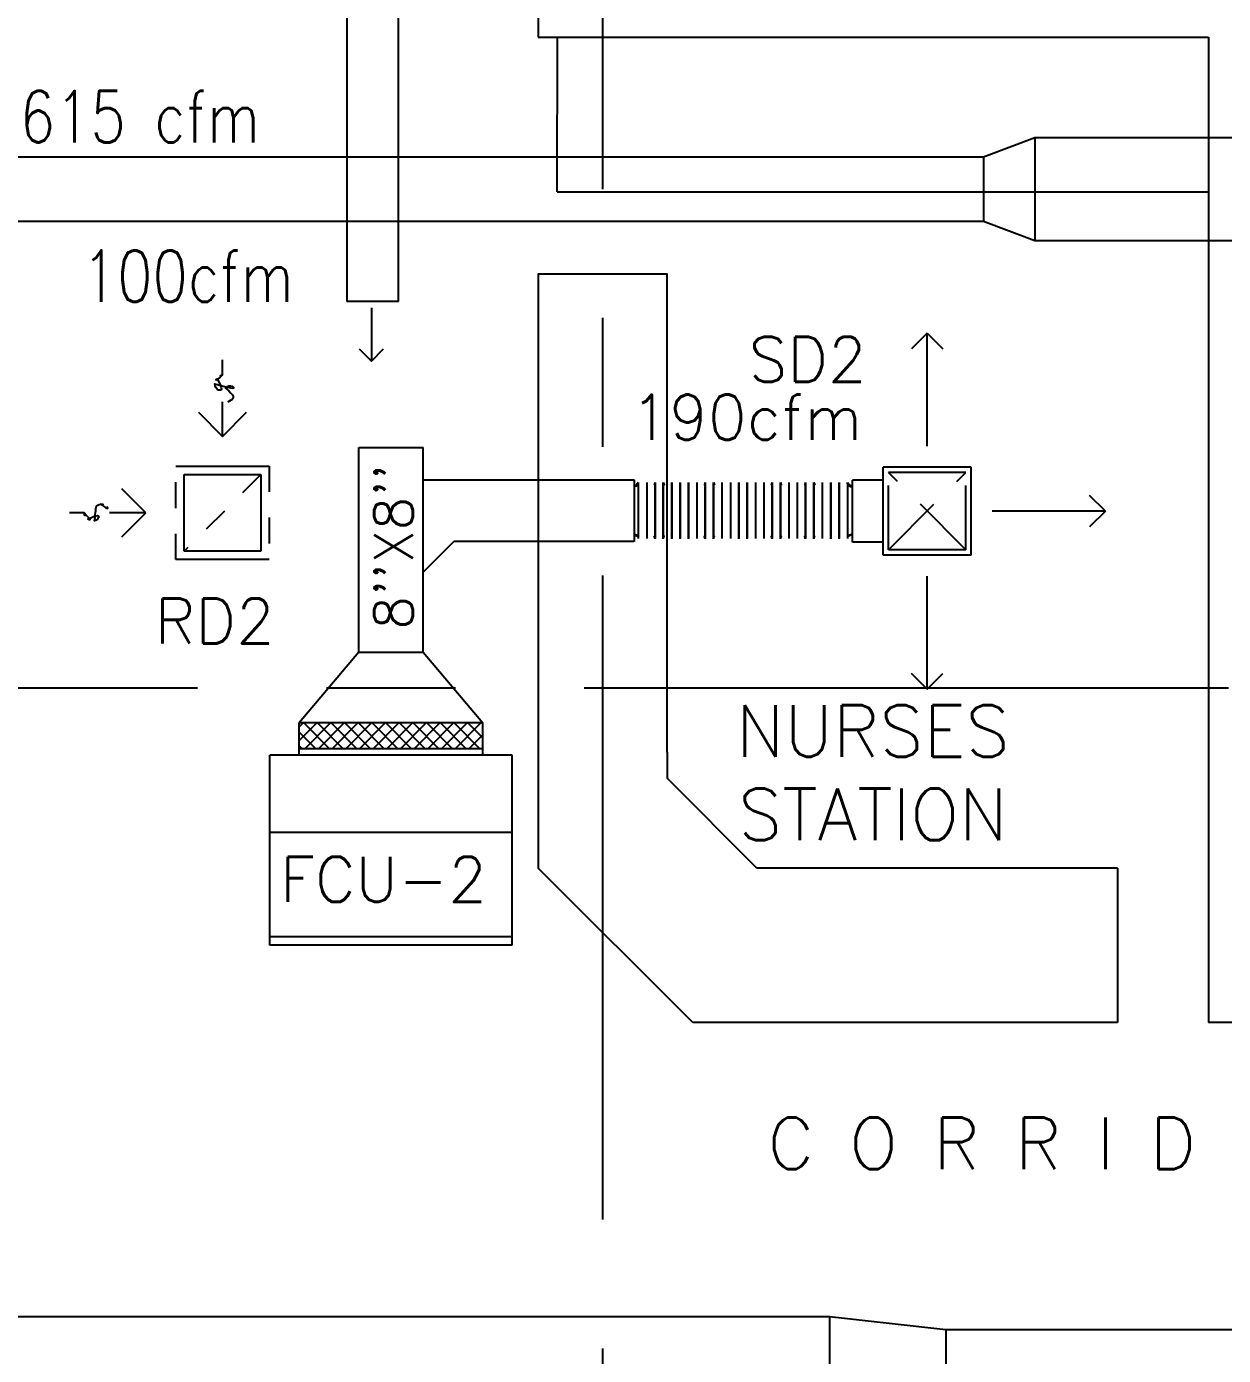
# Model space of a CAD drawing. Extents: x 417866230.2 to 417866327.8, y 43498045.5 to 43498135.4.
# Drawn here: x 417866276.78 to 417866281.43, y 43498067.71 to 43498072.87 of the extents above; entities that cross this region are included whole.
import ezdxf
from ezdxf.enums import TextEntityAlignment as Align

# ---------------------------------------------------------------- set-up
doc = ezdxf.new("R2010")
doc.units = 0
doc.header["$MEASUREMENT"] = 0
doc.linetypes.add('CENTERX2', pattern=[4, 2.5, -0.5, 0.5, -0.5])
doc.linetypes.add('HIDDEN', pattern=[0.375, 0.25, -0.125])
doc.layers.get('0').update_dxf_attribs({"linetype": 'CONTINUOUS'})
for name, color, linetype in [('AXES', 11, 'CENTERX2'), ('COUNTER', 9, 'CONTINUOUS'), ('DUCT', 6, 'CONTINUOUS'), ('EXDUCT', 10, 'CONTINUOUS'), ('FCU', 6, 'CONTINUOUS'), ('HAT', 12, 'CONTINUOUS'), ('M-AC-FLEX', 3, 'CONTINUOUS'), ('M-EGU.', 2, 'CONTINUOUS'), ('RM-NAME', 9, 'CONTINUOUS'), ('SCD', 2, 'CONTINUOUS'), ('WALL', 4, 'CONTINUOUS')]:
    doc.layers.add(name, color=color, linetype=linetype)
doc.styles.add('ROMANS', font='ROMANS.shx', dxfattribs={"width": 0.6})

# ---------------------------------------------------------------- blocks, each defined once
blk = doc.blocks.new('RM1')
at = {"layer": 'RM-NAME', "style": 'ROMANS'}
for tag, p in [('ROOMNAME1', (0, 323.8)), ('ROOMNAME2', (0, 0))]:
    blk.add_attdef(tag, text='', height=200, dxfattribs=at).set_placement(p, align=Align.MIDDLE)
blk = doc.blocks.new('*X118')
at = {"color": 0}
for p, q in [((23911.7, -1650.2), (23966, -1595.9)), ((23911.7, -1597.2), (23912.9, -1595.9)), ((23919, -1695.9), (24019, -1595.9)), ((24022.8, -1695.9), (23922.8, -1595.9)), ((23972, -1695.9), (24072, -1595.9)), ((24075.9, -1695.9), (23975.9, -1595.9)), ((24025.1, -1695.9), (24125.1, -1595.9)), ((24128.9, -1695.9), (24028.9, -1595.9)), ((24078.1, -1695.9), (24178.1, -1595.9)), ((24181.9, -1695.9), (24081.9, -1595.9)), ((24131.1, -1695.9), (24231.1, -1595.9)), ((24235, -1695.9), (24135, -1595.9)), ((24184.2, -1695.9), (24284.2, -1595.9)), ((24288, -1695.9), (24188, -1595.9)), ((24237.2, -1695.9), (24337.2, -1595.9)), ((24341, -1695.9), (24241, -1595.9)), ((24290.2, -1695.9), (24390.2, -1595.9)), ((24394.1, -1695.9), (24294.1, -1595.9)), ((24343.3, -1695.9), (24443.3, -1595.9)), ((24447.1, -1695.9), (24347.1, -1595.9)), ((24396.3, -1695.9), (24496.3, -1595.9)), ((24500.1, -1695.9), (24400.1, -1595.9)), ((24449.3, -1695.9), (24549.3, -1595.9)), ((24553.2, -1695.9), (24453.2, -1595.9)), ((24502.4, -1695.9), (24602.4, -1595.9)), ((24606.2, -1695.9), (24506.2, -1595.9)), ((24623.7, -1660.4), (24559.2, -1595.9)), ((24623.7, -1607.4), (24612.3, -1595.9)), ((23969.8, -1695.9), (23911.7, -1637.8)), ((24555.4, -1695.9), (24623.7, -1627.6)), ((23916.8, -1695.9), (23911.7, -1690.9)), ((24608.4, -1695.9), (24623.7, -1680.7))]:
    blk.add_line(p, q, dxfattribs=at)
blk = doc.blocks.new('9RCD')
at = {"color": 2}
blk.add_line((0, 407), (0, 450), dxfattribs=at)
at = {"layer": 'M-EGU.'}
for p, q in [((0, 225), (0, 331.9)), ((0, 225), (-70.7, 295.7)), ((70.7, 295.7), (0, 225)), ((112.5, 112.5), (-112.5, 112.5)), ((-112.5, 112.5), (-112.5, -112.5)), ((112.5, -112.5), (112.5, 112.5)), ((-295.7, 70.7), (-225, 0)), ((-225, 0), (-326.1, 0)), ((-225, 0), (-295.7, -70.7)), ((-112.5, -112.5), (112.5, -112.5))]:
    blk.add_line(p, q, dxfattribs=at)
at = {"layer": 'M-EGU.', "linetype": 'HIDDEN'}
for p, q in [((137.5, 137.5), (-137.5, 137.5)), ((-137.5, 137.5), (-137.5, -137.5)), ((137.5, -137.5), (137.5, 137.5)), ((-112.5, -112.5), (112.5, 112.5)), ((-137.5, -137.5), (137.5, -137.5))]:
    blk.add_line(p, q, dxfattribs=at)
at = {"layer": 'M-EGU.', "color": 2}
blk.add_line((-405.7, 0), (-450, 0), dxfattribs=at)
blk.add_lwpolyline([(0, 407, -0.187862), (18.4, 395.6, -0.202645), (23.4, 376.1, -0.616915), (-1.7, 368, 0.668708), (-25.3, 358.4, 0.194285), (-18.2, 340.4, 0.186051), (0, 331.9)], format="xyb", dxfattribs=at)
at = {"layer": 'M-EGU.'}
blk.add_lwpolyline([(-405.7, 0, -0.1324), (-394.5, 16.1, -0.15664), (-379.1, 22.4, -0.736612), (-366.5, -9, 0.774232), (-352.6, -39.4, 0.203349), (-331.5, -25.7, 0.193808), (-326.1, 0)], format="xyb", dxfattribs=at)

msp = doc.modelspace()

# ---------------------------------------------------------------- linework, layer by layer
at = {"layer": 'AXES'}
for p, q in [((417866279.0169, 43498056.2378), (417866279.0169, 43498135.0505)), ((417866230.9454, 43498070.3021), (417866300.0369, 43498070.3021))]:
    msp.add_line(p, q, dxfattribs=at)
at = {"layer": 'COUNTER'}
for p, q in [((417866278.8404, 43498072.2271), (417866278.8419, 43498072.8271)), ((417866278.8404, 43498072.2271), (417866281.3669, 43498072.2271)), ((417866278.7669, 43498070.0521), (417866278.7669, 43498069.6021)), ((417866279.2669, 43498070.0521), (417866279.2669, 43498069.9506)), ((417866279.6154, 43498069.6021), (417866279.2669, 43498069.9506)), ((417866279.3669, 43498069.0021), (417866278.7669, 43498069.6021)), ((417866281.0138, 43498069.6021), (417866279.6154, 43498069.6021)), ((417866281.0138, 43498069.6021), (417866281.0138, 43498069.0021)), ((417866281.0138, 43498069.0021), (417866279.3669, 43498069.0021))]:
    msp.add_line(p, q, dxfattribs=at)
msp.add_lwpolyline([(417866279.2669, 43498070.0521), (417866279.2669, 43498071.907), (417866278.7669, 43498071.907), (417866278.7669, 43498070.0521)], dxfattribs=at)
at = {"layer": 'DUCT'}
for p, q in [((417866278.2246, 43498071.8008), (417866278.2246, 43498075.4044)), ((417866278.0246, 43498075.3044), (417866278.0246, 43498071.8008)), ((417866278.0706, 43498071.2349), (417866278.3206, 43498071.2349)), ((417866278.0706, 43498070.4396), (417866278.0706, 43498071.2349)), ((417866278.3206, 43498070.4396), (417866278.3206, 43498071.2349)), ((417866278.319, 43498071.1097), (417866279.1384, 43498071.1097)), ((417866279.1384, 43498071.1097), (417866279.1384, 43498070.8697)), ((417866278.319, 43498070.7497), (417866278.439, 43498070.8697)), ((417866279.1384, 43498070.8697), (417866278.439, 43498070.8697)), ((417866278.0706, 43498070.4396), (417866277.8396, 43498070.1654)), ((417866278.0706, 43498070.4396), (417866278.3206, 43498070.4396)), ((417866278.3206, 43498070.4396), (417866278.5516, 43498070.1654)), ((417866268.6154, 43498067.8608), (417866279.8969, 43498067.8608)), ((417866279.8969, 43498067.8608), (417866279.8969, 43498067.3108)), ((417866279.8969, 43498067.8608), (417866280.3483, 43498067.8108)), ((417866280.3483, 43498067.8108), (417866300.7786, 43498067.8108)), ((417866280.3483, 43498067.8108), (417866280.3483, 43498067.3108))]:
    msp.add_line(p, q, dxfattribs=at)
at = {"layer": 'DUCT', "linetype": 'Continuous'}
msp.add_line((417866278.2246, 43498071.8008), (417866278.0246, 43498071.8008), dxfattribs=at)
at = {"layer": 'EXDUCT', "linetype": 'Continuous'}
for p, q in [((417866280.4947, 43498072.3635), (417866280.693, 43498072.4385)), ((417866280.693, 43498072.4385), (417866289.9167, 43498072.4385)), ((417866280.693, 43498072.4385), (417866280.693, 43498072.0385)), ((417866266.2314, 43498072.3635), (417866280.4947, 43498072.3635)), ((417866280.4947, 43498072.3635), (417866280.4947, 43498072.1135)), ((417866266.2314, 43498072.1135), (417866280.4947, 43498072.1135)), ((417866280.4947, 43498072.1135), (417866280.693, 43498072.0385)), ((417866280.693, 43498072.0385), (417866289.9167, 43498072.0385))]:
    msp.add_line(p, q, dxfattribs=at)
at = {"layer": 'FCU', "color": 3}
for p, q in [((417866278.5516, 43498070.1654), (417866277.8396, 43498070.1654)), ((417866277.8396, 43498070.0404), (417866277.8396, 43498070.1654)), ((417866278.5516, 43498070.0404), (417866278.5516, 43498070.1654)), ((417866278.5516, 43498070.0654), (417866277.8396, 43498070.0654)), ((417866278.6656, 43498069.3354), (417866277.7256, 43498069.3354))]:
    msp.add_line(p, q, dxfattribs=at)
at = {"layer": 'FCU', "color": 6}
for p, q in [((417866277.7256, 43498069.3034), (417866277.7256, 43498070.0404)), ((417866278.6656, 43498070.0404), (417866277.7256, 43498070.0404)), ((417866278.6656, 43498069.3034), (417866278.6656, 43498070.0404)), ((417866278.6656, 43498069.7404), (417866277.7256, 43498069.7404)), ((417866278.6656, 43498069.3034), (417866277.7256, 43498069.3034))]:
    msp.add_line(p, q, dxfattribs=at)
at = {"layer": 'M-AC-FLEX', "color": 11}
for p, q in [((417866279.1549, 43498071.099), (417866279.1549, 43498070.881)), ((417866279.1549, 43498071.099), (417866279.1549, 43498070.881)), ((417866279.1875, 43498071.099), (417866279.1875, 43498070.881)), ((417866279.1875, 43498071.099), (417866279.1875, 43498070.881)), ((417866279.2201, 43498071.099), (417866279.2201, 43498070.881)), ((417866279.2201, 43498071.099), (417866279.2201, 43498070.881)), ((417866279.2201, 43498070.8807), (417866279.2201, 43498071.0988)), ((417866279.2201, 43498070.8807), (417866279.2201, 43498071.0988)), ((417866279.2521, 43498071.099), (417866279.2521, 43498070.881)), ((417866279.2521, 43498071.099), (417866279.2521, 43498070.881)), ((417866279.2521, 43498070.8807), (417866279.2521, 43498071.0988)), ((417866279.2521, 43498070.8807), (417866279.2521, 43498071.0988)), ((417866279.2853, 43498071.099), (417866279.2853, 43498070.881)), ((417866279.2853, 43498070.8807), (417866279.2853, 43498071.0988)), ((417866279.3173, 43498071.099), (417866279.3173, 43498070.881)), ((417866279.3173, 43498071.099), (417866279.3173, 43498070.881)), ((417866279.3173, 43498071.099), (417866279.3173, 43498070.881)), ((417866279.3173, 43498070.8807), (417866279.3173, 43498071.0988)), ((417866279.3499, 43498071.099), (417866279.3499, 43498070.881)), ((417866279.3499, 43498071.099), (417866279.3499, 43498070.881)), ((417866279.3499, 43498071.099), (417866279.3499, 43498070.881)), ((417866279.3499, 43498070.8807), (417866279.3499, 43498071.0988)), ((417866279.3825, 43498071.099), (417866279.3825, 43498070.881)), ((417866279.3825, 43498071.099), (417866279.3825, 43498070.881)), ((417866279.4151, 43498071.099), (417866279.4151, 43498070.881)), ((417866279.4151, 43498071.099), (417866279.4151, 43498070.881)), ((417866279.4151, 43498070.8807), (417866279.4151, 43498071.0988)), ((417866279.4151, 43498070.8807), (417866279.4151, 43498071.0988)), ((417866279.4471, 43498071.099), (417866279.4471, 43498070.881)), ((417866279.4471, 43498071.099), (417866279.4471, 43498070.881)), ((417866279.4471, 43498070.8807), (417866279.4471, 43498071.0988)), ((417866279.4471, 43498070.8807), (417866279.4471, 43498071.0988)), ((417866279.4797, 43498071.099), (417866279.4797, 43498070.881)), ((417866279.4797, 43498071.099), (417866279.4797, 43498070.881)), ((417866279.5123, 43498071.099), (417866279.5123, 43498070.881)), ((417866279.5123, 43498071.099), (417866279.5123, 43498070.881)), ((417866279.5448, 43498071.099), (417866279.5448, 43498070.881)), ((417866279.5448, 43498071.099), (417866279.5448, 43498070.881)), ((417866279.5448, 43498070.8807), (417866279.5448, 43498071.0988)), ((417866279.5448, 43498070.8807), (417866279.5448, 43498071.0988)), ((417866279.5769, 43498071.099), (417866279.5769, 43498070.881)), ((417866279.5769, 43498071.099), (417866279.5769, 43498070.881)), ((417866279.5769, 43498070.8807), (417866279.5769, 43498071.0988)), ((417866279.5769, 43498070.8807), (417866279.5769, 43498071.0988)), ((417866279.6095, 43498071.099), (417866279.6095, 43498070.881)), ((417866279.6095, 43498071.099), (417866279.6095, 43498070.881)), ((417866279.642, 43498071.099), (417866279.642, 43498070.881)), ((417866279.642, 43498071.099), (417866279.642, 43498070.881)), ((417866279.6746, 43498071.099), (417866279.6746, 43498070.881)), ((417866279.6746, 43498071.099), (417866279.6746, 43498070.881)), ((417866279.6746, 43498070.8807), (417866279.6746, 43498071.0988)), ((417866279.6746, 43498070.8807), (417866279.6746, 43498071.0988)), ((417866279.7066, 43498071.099), (417866279.7066, 43498070.881)), ((417866279.7066, 43498071.099), (417866279.7066, 43498070.881)), ((417866279.7066, 43498070.8807), (417866279.7066, 43498071.0988)), ((417866279.7066, 43498070.8807), (417866279.7066, 43498071.0988)), ((417866279.7392, 43498071.099), (417866279.7392, 43498070.881)), ((417866279.7392, 43498071.099), (417866279.7392, 43498070.881)), ((417866279.7392, 43498071.099), (417866279.7392, 43498070.881)), ((417866279.7392, 43498071.099), (417866279.7392, 43498070.881)), ((417866279.7718, 43498071.099), (417866279.7718, 43498070.881)), ((417866279.7718, 43498071.099), (417866279.7718, 43498070.881)), ((417866279.7718, 43498071.099), (417866279.7718, 43498070.881)), ((417866279.7718, 43498071.099), (417866279.7718, 43498070.881)), ((417866279.8044, 43498071.099), (417866279.8044, 43498070.881)), ((417866279.8044, 43498071.099), (417866279.8044, 43498070.881)), ((417866279.8044, 43498070.8807), (417866279.8044, 43498071.0988)), ((417866279.8044, 43498070.8807), (417866279.8044, 43498071.0988)), ((417866279.8364, 43498071.099), (417866279.8364, 43498070.881)), ((417866279.8364, 43498071.099), (417866279.8364, 43498070.881)), ((417866279.8364, 43498070.8807), (417866279.8364, 43498071.0988)), ((417866279.8364, 43498070.8807), (417866279.8364, 43498071.0988)), ((417866279.869, 43498071.099), (417866279.869, 43498070.881)), ((417866279.869, 43498071.099), (417866279.869, 43498070.881)), ((417866279.9016, 43498071.099), (417866279.9016, 43498070.881)), ((417866279.9016, 43498071.099), (417866279.9016, 43498070.881)), ((417866279.9016, 43498071.099), (417866279.9016, 43498070.881)), ((417866279.9016, 43498071.099), (417866279.9016, 43498070.881)), ((417866279.9016, 43498070.8807), (417866279.9016, 43498071.0988)), ((417866279.9016, 43498070.8807), (417866279.9016, 43498071.0988)), ((417866279.9342, 43498071.099), (417866279.9342, 43498070.881)), ((417866279.9342, 43498071.099), (417866279.9342, 43498070.881)), ((417866279.9342, 43498071.099), (417866279.9342, 43498070.881)), ((417866279.9342, 43498071.099), (417866279.9342, 43498070.881)), ((417866279.9342, 43498070.8807), (417866279.9342, 43498071.0988)), ((417866279.9342, 43498070.8807), (417866279.9342, 43498071.0988)), ((417866279.9668, 43498071.099), (417866279.9668, 43498070.881)), ((417866279.9668, 43498071.099), (417866279.9668, 43498070.881))]:
    msp.add_line(p, q, dxfattribs=at)
at = {"layer": 'M-AC-FLEX'}
for points in [[(417866279.1384, 43498071.0828, 0.418746), (417866279.1549, 43498071.099, -1), (417866279.1875, 43498071.099)], [(417866279.1875, 43498071.099, 1), (417866279.1549, 43498071.099)], [(417866279.1549, 43498071.099, -1), (417866279.1875, 43498071.099)], [(417866279.2201, 43498071.099, -1), (417866279.1875, 43498071.099, 1), (417866279.1549, 43498071.099)], [(417866279.2201, 43498071.0985, 0.00451), (417866279.2201, 43498071.0988, -1.018005), (417866279.2521, 43498071.0988)], [(417866279.2521, 43498071.0985, -0.00451), (417866279.2521, 43498071.0988, 1.018005), (417866279.2201, 43498071.0988)], [(417866279.2521, 43498071.099, 1), (417866279.2847, 43498071.099, -1), (417866279.3173, 43498071.099)], [(417866279.2847, 43498071.099, -1), (417866279.3173, 43498071.099)], [(417866279.3499, 43498071.099, -1), (417866279.3173, 43498071.099, 1), (417866279.2847, 43498071.099)], [(417866279.3173, 43498071.099, 1), (417866279.2847, 43498071.099)], [(417866279.2853, 43498071.0985, 0.00451), (417866279.2853, 43498071.0988, -1.018005), (417866279.3173, 43498071.0988)], [(417866279.3173, 43498071.099, 1), (417866279.3499, 43498071.099, -1), (417866279.3825, 43498071.099)], [(417866279.3825, 43498071.099, 1), (417866279.3499, 43498071.099)], [(417866279.3499, 43498071.099, -1), (417866279.3825, 43498071.099)], [(417866279.4151, 43498071.099, -1), (417866279.3825, 43498071.099, 1), (417866279.3499, 43498071.099)], [(417866279.3819, 43498071.0985, -0.00451), (417866279.3819, 43498071.0988, 1.018005), (417866279.3499, 43498071.0988)], [(417866279.4471, 43498071.0985, -0.00451), (417866279.4471, 43498071.0988, 1.018005), (417866279.4151, 43498071.0988)], [(417866279.4151, 43498071.0985, 0.00451), (417866279.4151, 43498071.0988, -1.018005), (417866279.4471, 43498071.0988)], [(417866279.4471, 43498071.099, 1), (417866279.4797, 43498071.099, -1), (417866279.5123, 43498071.099)], [(417866279.4797, 43498071.099, -1), (417866279.5123, 43498071.099)], [(417866279.5448, 43498071.099, -1), (417866279.5123, 43498071.099, 1), (417866279.4797, 43498071.099)], [(417866279.5123, 43498071.099, 1), (417866279.4797, 43498071.099)], [(417866279.5448, 43498071.0985, 0.00451), (417866279.5448, 43498071.0988, -1.018005), (417866279.5769, 43498071.0988)], [(417866279.5769, 43498071.0985, -0.00451), (417866279.5769, 43498071.0988, 1.018005), (417866279.5448, 43498071.0988)], [(417866279.5769, 43498071.099, 1), (417866279.6095, 43498071.099, -1), (417866279.642, 43498071.099)], [(417866279.642, 43498071.099, 1), (417866279.6095, 43498071.099)], [(417866279.6095, 43498071.099, -1), (417866279.642, 43498071.099)], [(417866279.6746, 43498071.099, -1), (417866279.642, 43498071.099, 1), (417866279.6095, 43498071.099)], [(417866279.6746, 43498071.0985, 0.00451), (417866279.6746, 43498071.0988, -1.018005), (417866279.7066, 43498071.0988)], [(417866279.7066, 43498071.0985, -0.00451), (417866279.7066, 43498071.0988, 1.018005), (417866279.6746, 43498071.0988)], [(417866279.7066, 43498071.099, 1), (417866279.7392, 43498071.099, -1), (417866279.7718, 43498071.099)], [(417866279.7392, 43498071.099, -1), (417866279.7718, 43498071.099)], [(417866279.7718, 43498071.099, 1), (417866279.7392, 43498071.099)], [(417866279.7718, 43498071.099, 1), (417866279.7392, 43498071.099)], [(417866279.7392, 43498071.099, -1), (417866279.7718, 43498071.099)], [(417866279.8044, 43498071.099, -1), (417866279.7718, 43498071.099, 1), (417866279.7392, 43498071.099)], [(417866279.8364, 43498071.0985, -0.00451), (417866279.8364, 43498071.0988, 1.018005), (417866279.8044, 43498071.0988)], [(417866279.8044, 43498071.0985, 0.00451), (417866279.8044, 43498071.0988, -1.018005), (417866279.8364, 43498071.0988)], [(417866279.8364, 43498071.099, 1), (417866279.869, 43498071.099, -1), (417866279.9016, 43498071.099)], [(417866279.869, 43498071.099, -1), (417866279.9016, 43498071.099)], [(417866279.9342, 43498071.099, -1), (417866279.9016, 43498071.099, 1), (417866279.869, 43498071.099)], [(417866279.9016, 43498071.099, 1), (417866279.869, 43498071.099)], [(417866279.9016, 43498071.099, 1), (417866279.9342, 43498071.099, -1), (417866279.9668, 43498071.099)], [(417866279.9668, 43498071.099, 1), (417866279.9342, 43498071.099)], [(417866279.9342, 43498071.099, -1), (417866279.9668, 43498071.099)], [(417866279.9855, 43498071.0829, -0.459349), (417866279.9668, 43498071.099, 1), (417866279.9342, 43498071.099)], [(417866279.1549, 43498071.099, -0.418746), (417866279.1384, 43498071.0828, -0.418746)], [(417866279.1875, 43498071.099, 1), (417866279.2201, 43498071.099)], [(417866279.2201, 43498071.099, -0.412332), (417866279.2039, 43498071.0828, -0.412332)], [(417866279.2847, 43498071.099, -1), (417866279.2521, 43498071.099)], [(417866279.2521, 43498071.099, 0.412332), (417866279.2683, 43498071.0828, 0.412332)], [(417866279.3499, 43498071.099, -1), (417866279.3173, 43498071.099)], [(417866279.3173, 43498071.099, 1), (417866279.3499, 43498071.099)], [(417866279.3825, 43498071.099, 1), (417866279.4151, 43498071.099)], [(417866279.4151, 43498071.099, -0.412332), (417866279.3989, 43498071.0828, -0.412332)], [(417866279.4471, 43498071.099, 0.412332), (417866279.4633, 43498071.0828, 0.412332)], [(417866279.4797, 43498071.099, -1), (417866279.4471, 43498071.099)], [(417866279.5123, 43498071.099, 1), (417866279.5448, 43498071.099)], [(417866279.6095, 43498071.099, -1), (417866279.5769, 43498071.099)], [(417866279.642, 43498071.099, 1), (417866279.6746, 43498071.099)], [(417866279.6746, 43498071.099, -0.412332), (417866279.6584, 43498071.0828, -0.412332)], [(417866279.7392, 43498071.099, -1), (417866279.7066, 43498071.099)], [(417866279.7066, 43498071.099, 0.412332), (417866279.7228, 43498071.0828, 0.412332)], [(417866279.7718, 43498071.099, 1), (417866279.8044, 43498071.099)], [(417866279.8044, 43498071.099, -0.412332), (417866279.7882, 43498071.0828, -0.412332)], [(417866279.8364, 43498071.099, 0.412332), (417866279.8526, 43498071.0828, 0.412332)], [(417866279.869, 43498071.099, -1), (417866279.8364, 43498071.099)], [(417866279.9016, 43498071.099, 1), (417866279.9342, 43498071.099)], [(417866279.9342, 43498071.099, -1), (417866279.9016, 43498071.099)], [(417866279.9668, 43498071.099, 0.459349), (417866279.9855, 43498071.0829, 0.459349)], [(417866279.9855, 43498071.0829, -0.03631), (417866279.9832, 43498071.0828)], [(417866279.1384, 43498070.8973, -0.418746), (417866279.1549, 43498070.881, 1), (417866279.1875, 43498070.881)], [(417866279.2201, 43498070.881, 1), (417866279.1875, 43498070.881, -1), (417866279.1549, 43498070.881)], [(417866279.2201, 43498070.881, 0.412332), (417866279.2039, 43498070.8973, 0.412332)], [(417866279.2521, 43498070.881, -1), (417866279.2847, 43498070.881, 1), (417866279.3173, 43498070.881)], [(417866279.2521, 43498070.881, -0.412332), (417866279.2683, 43498070.8973, -0.412332)], [(417866279.3499, 43498070.881, 1), (417866279.3173, 43498070.881, -1), (417866279.2847, 43498070.881)], [(417866279.3173, 43498070.881, -1), (417866279.3499, 43498070.881, 1), (417866279.3825, 43498070.881)], [(417866279.4151, 43498070.881, 1), (417866279.3825, 43498070.881, -1), (417866279.3499, 43498070.881)], [(417866279.4151, 43498070.881, 0.412332), (417866279.3989, 43498070.8973, 0.412332)], [(417866279.4471, 43498070.881, -0.412332), (417866279.4633, 43498070.8973, -0.412332)], [(417866279.4471, 43498070.881, -1), (417866279.4797, 43498070.881, 1), (417866279.5123, 43498070.881)], [(417866279.5448, 43498070.881, 1), (417866279.5123, 43498070.881, -1), (417866279.4797, 43498070.881)], [(417866279.5769, 43498070.881, -1), (417866279.6095, 43498070.881, 1), (417866279.642, 43498070.881)], [(417866279.6746, 43498070.881, 1), (417866279.642, 43498070.881, -1), (417866279.6095, 43498070.881)], [(417866279.6746, 43498070.881, 0.412332), (417866279.6584, 43498070.8973, 0.412332)], [(417866279.7066, 43498070.881, -1), (417866279.7392, 43498070.881, 1), (417866279.7718, 43498070.881)], [(417866279.7066, 43498070.881, -0.412332), (417866279.7228, 43498070.8973, -0.412332)], [(417866279.8044, 43498070.881, 1), (417866279.7718, 43498070.881, -1), (417866279.7392, 43498070.881)], [(417866279.8044, 43498070.881, 0.412332), (417866279.7882, 43498070.8973, 0.412332)], [(417866279.8364, 43498070.881, -0.412332), (417866279.8526, 43498070.8973, -0.412332)], [(417866279.8364, 43498070.881, -1), (417866279.869, 43498070.881, 1), (417866279.9016, 43498070.881)], [(417866279.9342, 43498070.881, 1), (417866279.9016, 43498070.881, -1), (417866279.869, 43498070.881)], [(417866279.9016, 43498070.881, -1), (417866279.9342, 43498070.881, 1), (417866279.9668, 43498070.881)], [(417866279.9855, 43498070.8971, 0.459349), (417866279.9668, 43498070.881, -1), (417866279.9342, 43498070.881)], [(417866279.9855, 43498070.8971, 0.03631), (417866279.9832, 43498070.8973)], [(417866279.2201, 43498070.881, 0.999838), (417866279.2521, 43498070.8804)], [(417866279.2521, 43498070.881, -0.999838), (417866279.2201, 43498070.8804)], [(417866279.2201, 43498070.881, -0.00451), (417866279.2201, 43498070.8807, 0.008922), (417866279.2201, 43498070.8801)], [(417866279.2521, 43498070.881, -0.999838), (417866279.2201, 43498070.8804)], [(417866279.2201, 43498070.881, 0.999838), (417866279.2521, 43498070.8804)], [(417866279.2201, 43498070.8804, -0.004461), (417866279.2201, 43498070.8807)], [(417866279.2201, 43498070.8807, 0.008922), (417866279.2201, 43498070.8801)], [(417866279.2201, 43498070.8804, -0.004461), (417866279.2201, 43498070.8807)], [(417866279.2521, 43498070.881, 0.00451), (417866279.2521, 43498070.8807, -0.008922), (417866279.2521, 43498070.8801)], [(417866279.2521, 43498070.8804, 0.004461), (417866279.2521, 43498070.8807)], [(417866279.2521, 43498070.8804, 0.004461), (417866279.2521, 43498070.8807)], [(417866279.2521, 43498070.8807, -0.008922), (417866279.2521, 43498070.8801)], [(417866279.2853, 43498070.881, 0.999838), (417866279.3173, 43498070.8804)], [(417866279.3173, 43498070.881, -0.999838), (417866279.2853, 43498070.8804)], [(417866279.2853, 43498070.8804, -0.004461), (417866279.2853, 43498070.8807)], [(417866279.2853, 43498070.8807, 0.008922), (417866279.2853, 43498070.8801)], [(417866279.3173, 43498070.881, 0.00451), (417866279.3173, 43498070.8807, -0.008922), (417866279.3173, 43498070.8801)], [(417866279.3173, 43498070.8804, 0.004461), (417866279.3173, 43498070.8807)], [(417866279.3499, 43498070.881, -0.00451), (417866279.3499, 43498070.8807, 0.008922), (417866279.3499, 43498070.8801)], [(417866279.3819, 43498070.881, -0.999838), (417866279.3499, 43498070.8804)], [(417866279.3499, 43498070.881, 0.999838), (417866279.3819, 43498070.8804)], [(417866279.3499, 43498070.8804, -0.004461), (417866279.3499, 43498070.8807)], [(417866279.3819, 43498070.8804, 0.004461), (417866279.3819, 43498070.8807)], [(417866279.3819, 43498070.8807, -0.008922), (417866279.3819, 43498070.8801)], [(417866279.4151, 43498070.881, -0.00451), (417866279.4151, 43498070.8807, 0.008922), (417866279.4151, 43498070.8801)], [(417866279.4471, 43498070.881, -0.999838), (417866279.4151, 43498070.8804)], [(417866279.4151, 43498070.881, 0.999838), (417866279.4471, 43498070.8804)], [(417866279.4151, 43498070.881, 0.999838), (417866279.4471, 43498070.8804)], [(417866279.4471, 43498070.881, -0.999838), (417866279.4151, 43498070.8804)], [(417866279.4151, 43498070.8804, -0.004461), (417866279.4151, 43498070.8807)], [(417866279.4151, 43498070.8804, -0.004461), (417866279.4151, 43498070.8807)], [(417866279.4151, 43498070.8807, 0.008922), (417866279.4151, 43498070.8801)], [(417866279.4471, 43498070.881, 0.00451), (417866279.4471, 43498070.8807, -0.008922), (417866279.4471, 43498070.8801)], [(417866279.4471, 43498070.8804, 0.004461), (417866279.4471, 43498070.8807)], [(417866279.4471, 43498070.8807, -0.008922), (417866279.4471, 43498070.8801)], [(417866279.4471, 43498070.8804, 0.004461), (417866279.4471, 43498070.8807)], [(417866279.5448, 43498070.881, 0.999838), (417866279.5769, 43498070.8804)], [(417866279.5769, 43498070.881, -0.999838), (417866279.5448, 43498070.8804)], [(417866279.5448, 43498070.881, -0.00451), (417866279.5448, 43498070.8807, 0.008922), (417866279.5448, 43498070.8801)], [(417866279.5769, 43498070.881, -0.999838), (417866279.5448, 43498070.8804)], [(417866279.5448, 43498070.881, 0.999838), (417866279.5769, 43498070.8804)], [(417866279.5448, 43498070.8804, -0.004461), (417866279.5448, 43498070.8807)], [(417866279.5448, 43498070.8807, 0.008922), (417866279.5448, 43498070.8801)], [(417866279.5448, 43498070.8804, -0.004461), (417866279.5448, 43498070.8807)], [(417866279.5769, 43498070.881, 0.00451), (417866279.5769, 43498070.8807, -0.008922), (417866279.5769, 43498070.8801)], [(417866279.5769, 43498070.8804, 0.004461), (417866279.5769, 43498070.8807)], [(417866279.5769, 43498070.8804, 0.004461), (417866279.5769, 43498070.8807)], [(417866279.5769, 43498070.8807, -0.008922), (417866279.5769, 43498070.8801)], [(417866279.6746, 43498070.881, 0.999838), (417866279.7066, 43498070.8804)], [(417866279.7066, 43498070.881, -0.999838), (417866279.6746, 43498070.8804)], [(417866279.6746, 43498070.881, -0.00451), (417866279.6746, 43498070.8807, 0.008922), (417866279.6746, 43498070.8801)], [(417866279.7066, 43498070.881, -0.999838), (417866279.6746, 43498070.8804)], [(417866279.6746, 43498070.881, 0.999838), (417866279.7066, 43498070.8804)], [(417866279.6746, 43498070.8804, -0.004461), (417866279.6746, 43498070.8807)], [(417866279.6746, 43498070.8807, 0.008922), (417866279.6746, 43498070.8801)], [(417866279.6746, 43498070.8804, -0.004461), (417866279.6746, 43498070.8807)], [(417866279.7066, 43498070.881, 0.00451), (417866279.7066, 43498070.8807, -0.008922), (417866279.7066, 43498070.8801)], [(417866279.7066, 43498070.8804, 0.004461), (417866279.7066, 43498070.8807)], [(417866279.7066, 43498070.8804, 0.004461), (417866279.7066, 43498070.8807)], [(417866279.7066, 43498070.8807, -0.008922), (417866279.7066, 43498070.8801)], [(417866279.8044, 43498070.881, -0.00451), (417866279.8044, 43498070.8807, 0.008922), (417866279.8044, 43498070.8801)], [(417866279.8364, 43498070.881, -0.999838), (417866279.8044, 43498070.8804)], [(417866279.8044, 43498070.881, 0.999838), (417866279.8364, 43498070.8804)], [(417866279.8044, 43498070.881, 0.999838), (417866279.8364, 43498070.8804)], [(417866279.8364, 43498070.881, -0.999838), (417866279.8044, 43498070.8804)], [(417866279.8044, 43498070.8804, -0.004461), (417866279.8044, 43498070.8807)], [(417866279.8044, 43498070.8804, -0.004461), (417866279.8044, 43498070.8807)], [(417866279.8044, 43498070.8807, 0.008922), (417866279.8044, 43498070.8801)], [(417866279.8364, 43498070.881, 0.00451), (417866279.8364, 43498070.8807, -0.008922), (417866279.8364, 43498070.8801)], [(417866279.8364, 43498070.8804, 0.004461), (417866279.8364, 43498070.8807)], [(417866279.8364, 43498070.8807, -0.008922), (417866279.8364, 43498070.8801)], [(417866279.8364, 43498070.8804, 0.004461), (417866279.8364, 43498070.8807)], [(417866279.9016, 43498070.881, 0.00451), (417866279.9016, 43498070.8807, -0.008922), (417866279.9016, 43498070.8801)], [(417866279.9016, 43498070.8804, 0.004461), (417866279.9016, 43498070.8807)], [(417866279.9016, 43498070.8804, 0.004461), (417866279.9016, 43498070.8807)], [(417866279.9016, 43498070.8807, -0.008922), (417866279.9016, 43498070.8801)], [(417866279.9342, 43498070.881, -0.00451), (417866279.9342, 43498070.8807, 0.008922), (417866279.9342, 43498070.8801)], [(417866279.9342, 43498070.8804, -0.004461), (417866279.9342, 43498070.8807)], [(417866279.9342, 43498070.8804, -0.004461), (417866279.9342, 43498070.8807)], [(417866279.9342, 43498070.8807, 0.008922), (417866279.9342, 43498070.8801)]]:
    msp.add_lwpolyline(points, format="xyb", dxfattribs=at)
at = {"layer": 'M-EGU.'}
for p, q in [((417866278.1196, 43498071.7773), (417866278.1196, 43498071.5698)), ((417866280.2759, 43498071.6789), (417866280.2148, 43498071.6178)), ((417866280.2759, 43498071.2401), (417866280.2759, 43498071.6789)), ((417866280.2759, 43498071.6789), (417866280.337, 43498071.6178)), ((417866278.0725, 43498071.617), (417866278.1196, 43498071.5698)), ((417866278.1196, 43498071.5698), (417866278.1668, 43498071.617)), ((417866280.4463, 43498071.1581), (417866280.1055, 43498071.1581)), ((417866280.1055, 43498070.8173), (417866280.1055, 43498071.1581)), ((417866280.4463, 43498070.8173), (417866280.4463, 43498071.1581)), ((417866279.9855, 43498070.8677), (417866279.9855, 43498071.1077)), ((417866280.1055, 43498071.1077), (417866279.9855, 43498071.1077)), ((417866280.9671, 43498070.9877), (417866280.906, 43498071.0488)), ((417866280.9671, 43498070.9877), (417866280.5283, 43498070.9877)), ((417866280.9671, 43498070.9877), (417866280.906, 43498070.9266)), ((417866280.1055, 43498070.8677), (417866279.9855, 43498070.8677)), ((417866280.4463, 43498070.8173), (417866280.1055, 43498070.8173)), ((417866280.2759, 43498070.2965), (417866280.2759, 43498070.7353)), ((417866280.2759, 43498070.2965), (417866280.2148, 43498070.3576)), ((417866280.2759, 43498070.2965), (417866280.337, 43498070.3576))]:
    msp.add_line(p, q, dxfattribs=at)
at = {"layer": 'M-EGU.', "linetype": 'HIDDEN'}
for p, q in [((417866280.4263, 43498070.8373), (417866280.1255, 43498071.1381)), ((417866280.1255, 43498070.8373), (417866280.4263, 43498071.1381)), ((417866280.4263, 43498071.1381), (417866280.1255, 43498071.1381)), ((417866280.1255, 43498070.8373), (417866280.1255, 43498071.1381)), ((417866280.4263, 43498070.8373), (417866280.4263, 43498071.1381)), ((417866280.4263, 43498070.8373), (417866280.1255, 43498070.8373))]:
    msp.add_line(p, q, dxfattribs=at)
at = {"layer": 'WALL'}
for p, q in [((417866278.7669, 43498073.1271), (417866278.7669, 43498072.8271)), ((417866278.7669, 43498072.8271), (417866281.3669, 43498072.8271)), ((417866281.3669, 43498072.8271), (417866281.3669, 43498069.0021)), ((417866282.5669, 43498069.0021), (417866281.3669, 43498069.0021))]:
    msp.add_line(p, q, dxfattribs=at)

# ---------------------------------------------------------------- block references
at = {"layer": 'FCU', "color": 11, "extrusion": (0, 0, -1), "xscale": -0.001, "yscale": 0.001, "zscale": -0.001, "rotation": 180}
msp.add_blockref('*X118', (-417866302.4633, 43498068.4695), dxfattribs=at)
at = {"layer": 'HAT'}
ref = msp.add_blockref('RM1', (417866280.0649, 43498069.8103), dxfattribs=dict(at, xscale=0.001000000047497451, yscale=0.0009999999892897904, zscale=0.001))
ref.add_attrib('ROOMNAME2', 'STATION', dxfattribs={"layer": 'RM-NAME', "height": 0.2, "style": 'ROMANS'}).set_placement((417866280.0649, 43498069.8103), align=Align.MIDDLE)
ref.add_attrib('ROOMNAME1', 'NURSES', dxfattribs={"layer": 'RM-NAME', "height": 0.2, "style": 'ROMANS'}).set_placement((417866280.0649, 43498070.1341), align=Align.MIDDLE)
ref = msp.add_blockref('RM1', (417866280.8095, 43498068.5336), dxfattribs=dict(at, xscale=0.001000000047497451, yscale=0.0009999999892897904, zscale=0.001))
ref.add_attrib('ROOMNAME2', 'C O R R I D O R', dxfattribs={"layer": 'RM-NAME', "height": 0.2, "style": 'ROMANS'}).set_placement((417866280.8095, 43498068.5336), align=Align.MIDDLE)
at = {"layer": 'M-EGU.', "xscale": -0.00132, "yscale": 0.00132, "zscale": 0.00132, "rotation": 90}
msp.add_blockref('9RCD', (417866277.5418, 43498070.9809), dxfattribs=at)

# ---------------------------------------------------------------- texts
at = {"layer": 'SCD', "style": 'ROMANS', "width": 0.8}
for s, p in [('615 cfm', (417866276.7553, 43498072.4186)), ('100cfm', (417866276.9961, 43498071.7995))]:
    msp.add_text(s, height=0.2, dxfattribs=at).set_placement(p)
at = {"layer": 'SCD', "style": 'ROMANS'}
for s, p in [('SD2', (417866279.5834, 43498071.4891)), ('190cfm', (417866279.125, 43498071.2648)), ('RD2', (417866277.2793, 43498070.4739)), ('FCU-2', (417866277.7653, 43498069.471))]:
    msp.add_text(s, height=0.175, dxfattribs=at).set_placement(p)
msp.add_text("8''X8''", height=0.15, rotation=90, dxfattribs=at).set_placement((417866278.2806, 43498070.5286))

doc.saveas('drawing.dxf')
